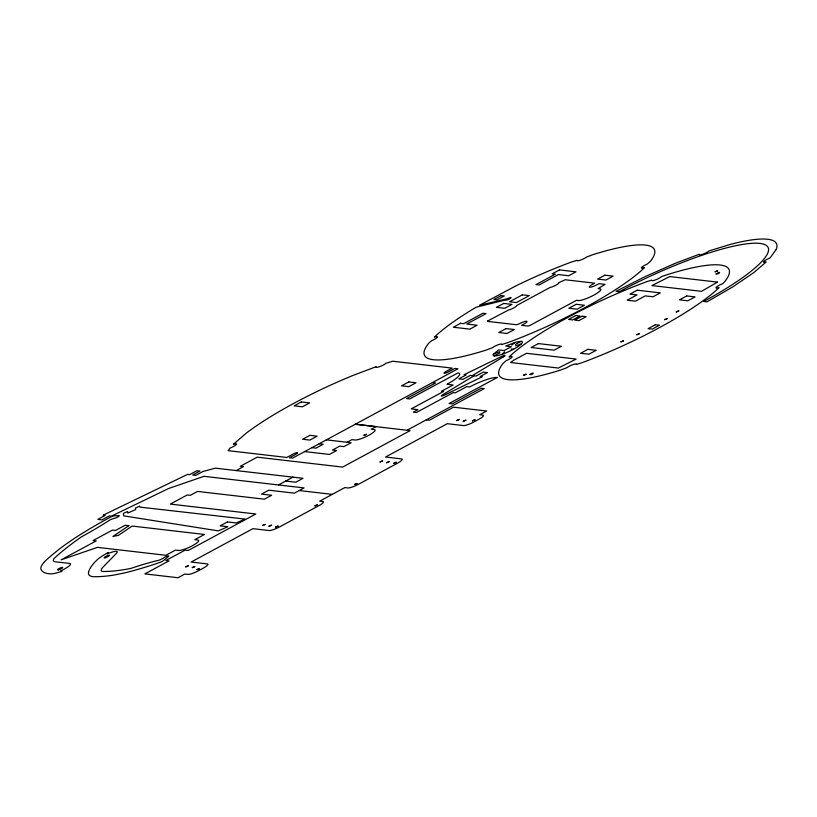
<?xml version="1.0" encoding="UTF-8"?>
<svg xmlns="http://www.w3.org/2000/svg" width="817" height="817" viewBox="0 0 817 817"><rect width="100%" height="100%" fill="white"/><g stroke="black" fill="none" stroke-linecap="round" stroke-linejoin="round"><path stroke-width="1.23" d="M502.292 354.231L504.6 351.831M511.759 345.121L514.853 342.466M432.448 382.591L457.949 368.784L454.844 368.426L448.676 371.766A3.676 0.725 -24.7 0 1 444.264 373.277A3.676 0.725 -24.7 0 1 446.031 371.459L452.199 368.12L392.722 361.226L385.941 363.289A5.75 1.134 -24.7 0 1 379.354 366.762A5.75 1.134 -24.7 0 1 376.218 366.67L352.73 375.544A126.533 25.01 -24.7 0 0 246.622 432.857L233.376 444.274L233.907 444.091A5.75 1.134 -24.7 0 1 236.205 444.632A5.75 1.134 -24.7 0 1 230.037 448.073L228.157 450.667L286.798 457.459L292.966 454.129A3.676 0.725 -24.7 0 1 297.378 452.618A3.676 0.725 -24.7 0 1 295.611 454.436L289.443 457.765L292.537 458.133L432.448 382.591L435.553 382.948L406.611 398.553L409.726 398.921L457.959 372.909A23.009 4.555 -24.6 0 1 446.96 384.276L453.118 384.991L441.537 391.241L443.529 391.466L411.237 408.878L417.865 409.654L413.228 412.156L416.343 412.524L453.272 392.599L455.263 392.834L466.844 386.594L469.734 386.931A23.009 4.555 -24.6 0 1 497.349 377.464L449.084 403.496L452.199 403.864L481.142 388.249L484.246 388.616L407.019 430.263L355.262 424.217L376.045 426.627L371.224 429.231L374.329 429.589A11.499 2.277 -24.7 0 1 368.814 435.277A11.499 2.277 -24.7 0 1 355.038 440.006L351.933 439.648L347.102 442.252M426.311 419.846L429.405 420.204L453.537 407.183L486.677 411.022L479.732 414.719L482.898 415.087A8.63 1.705 -24.7 0 1 478.762 419.356L473.809 422.021A8.63 1.705 -24.7 0 1 463.474 425.565L447.277 423.696L385.522 457.04L401.678 458.919A8.63 1.705 -24.7 0 1 397.552 463.188L358.244 484.41A8.63 1.705 -24.7 0 1 347.919 487.963L344.815 487.596L319.733 501.148L322.838 501.505A8.63 1.705 -24.7 0 1 318.701 505.774L279.404 526.996A8.63 1.705 -24.7 0 1 269.069 530.55L252.913 528.67L191.158 562.025L207.365 563.904A8.63 1.705 -24.7 0 1 203.229 568.172L198.306 570.838A8.63 1.705 -24.7 0 1 187.981 574.392L184.805 574.024L178.014 577.742L144.875 573.902L168.976 560.87L165.871 560.513L185.163 550.086L188.267 550.454L255.792 513.995L170.345 504.089L187.226 494.969L190.32 495.327L197.571 491.415L264.381 499.187L271.642 495.265L261.542 494.091L268.783 490.19L294.375 493.151L304.047 487.923L204.015 476.321L168.649 488.495L111.296 516.191L109.233 515.956L101.992 519.867L97.866 519.387L105.097 515.476L103.034 515.241L187.542 474.411L189.615 474.646L196.846 470.745L199.951 471.103L192.71 475.004L195.814 475.371L203.045 471.46L215.402 468.151L236.164 470.572L243.405 466.66L240.31 466.293L257.181 457.173L342.629 467.089L410.114 430.62L407.019 430.263M515.384 344.447L521.175 341.322L516.446 341.976L505.743 346.02L511.309 346.663L504.069 350.575L498.503 349.931L493.1 354.619L493.162 355.497L494.214 355.916A16.105 3.186 -24.7 0 0 513.536 349.257A16.105 3.186 -24.7 0 0 521.175 341.322M494.214 355.916L499.994 352.791M278.464 484.961L292.946 477.138M493.55 353.986L499.667 351.667M515.496 345.928L521.348 343.916M511.054 348.971L513.536 349.257M326.32 439.842L351.116 442.722L343.886 446.623L339.749 446.143L332.519 450.055L336.655 450.535L329.414 454.446L304.618 451.566M319.09 443.754L323.215 444.234L315.985 448.135L311.849 447.655M236.164 470.572L303.036 478.302L295.785 482.224L285.695 481.05M299.206 490.537L332.274 494.377M380.048 461.983L382.632 460.859L380.048 461.983M386.553 462.739L389.137 461.615L386.553 462.739M456.754 420.551L459.338 419.427L456.754 420.551M463.27 421.306L465.853 420.183L463.27 421.306M88.614 571.992L88.461 572.676A68.056 13.45 -24.7 0 0 92.413 576.598L93.822 576.7A189.013 37.357 -24.7 0 0 113.114 575.219L124.031 573.034A141.647 27.992 -24.7 0 0 156.231 563.669L160.244 562.27A3.268 0.643 -24.7 0 0 163.625 560.503L168.516 556.408A3.125 0.613 -24.7 0 0 166.923 556.224A3.125 0.613 -24.7 0 0 163.216 558.225L159.683 560.013A126.308 24.97 -24.7 0 0 130.669 568.469A177.503 35.09 -24.7 0 1 103.136 571.461L101.992 571.42A29.729 5.872 -24.7 0 1 103.146 566.988L116.545 553.221A11.499 2.277 -24.7 0 0 108.038 553.548L107.109 553.957L108.293 552.466A22.468 4.442 -24.7 0 0 97.06 559.911L95.007 561.963A115.411 22.815 -24.7 0 0 88.614 571.992M636.8 334.735L639.384 333.653L636.8 334.735M523.534 375.269L526.107 374.227L523.534 375.269M664.67 319.661L667.244 318.63L664.67 319.661M185.745 566.875L188.257 565.834L185.745 566.875M192.261 567.631L194.763 566.589L192.261 567.631M262.461 525.443L264.974 524.473L262.461 525.443M268.967 526.199L271.489 525.229L268.967 526.199M576.383 364.423L581.878 362.748A126.533 25.01 -24.7 0 0 716.499 290.035L719.052 287.594L718.398 287.809A5.75 1.134 -24.7 0 1 716.468 287.073A5.75 1.134 -24.7 0 1 722.8 283.642L724.904 281.365A126.533 25.01 -24.7 0 0 667.223 274.675L661.678 276.503A5.75 1.134 -24.7 0 1 655.214 279.996A5.75 1.134 -24.7 0 1 651.782 280.068L646.216 281.885A126.533 25.01 -24.7 0 0 511.595 354.598L509.042 357.029L510.012 356.733A5.75 1.134 -24.7 0 1 511.738 357.438A5.75 1.134 -24.7 0 1 506.254 360.624L503.18 363.269A126.533 25.01 -24.7 0 0 560.87 369.958L566.937 367.681A5.75 1.134 -24.7 0 1 573.074 364.576A5.75 1.134 -24.7 0 1 576.383 364.423M196.999 569.602L199.511 568.571L196.999 569.602M275.605 527.118L278.117 526.087L275.605 527.118M363.974 435.277L366.496 434.327L363.974 435.277M314.902 505.886L317.415 504.855L314.902 505.886M354.445 484.532L356.968 483.582L354.445 484.532M393.743 463.3L396.265 462.269L393.743 463.3M501.761 344.519L507.255 342.834A126.533 25.01 -24.7 0 0 641.876 270.121L644.429 267.69L643.459 267.986A5.75 1.134 -24.7 0 1 641.723 267.282A5.75 1.134 -24.7 0 1 647.217 264.095L650.281 261.45A126.533 25.01 -24.7 0 0 592.601 254.761L586.504 257.059A5.75 1.134 -24.7 0 1 580.356 260.163A5.75 1.134 -24.7 0 1 577.088 260.296L571.594 261.971A126.533 25.01 -24.7 0 0 515.537 286.052L479.497 305.282L507.408 298.695A2.88 0.572 -24.7 0 1 510.696 297.511A2.88 0.572 -24.7 0 1 510.063 298.593L508.817 299.267A2.88 0.572 -24.7 0 1 505.835 299.88L476.178 307.223L474.136 308.418A126.533 25.01 -24.7 0 0 436.972 334.684L434.43 337.125L435.39 336.829A5.75 1.134 -24.7 0 1 437.126 337.533A5.75 1.134 -24.7 0 1 431.631 340.709L428.568 343.365A126.533 25.01 -24.7 0 0 486.248 350.054L492.345 347.756A5.75 1.134 -24.7 0 1 498.493 344.641A5.75 1.134 -24.7 0 1 501.761 344.519M472.44 420.826L474.953 419.795L472.44 420.826M529.733 374.513C532.674 375.442 535.86 370.683 529.733 374.513M620.93 341.833L623.453 340.873L620.93 341.833M676.272 311.941L678.784 310.909L676.272 311.941M716.101 273.858C719.042 274.788 722.228 270.018 716.101 273.858M776.15 249.573L769.992 258.009A5.699 1.123 -24.7 0 0 764.171 261.154A5.699 1.123 -24.7 0 0 765.069 262.247L766.152 261.971L753.958 272.48L732.91 286.828L706.991 301.841L703.692 301.453A117.331 23.193 -24.7 0 0 759.912 243.425A117.331 23.193 -24.7 0 0 619.368 291.679L616.069 291.301L645.073 276.646L675.21 263.35L699.352 254.23A5.719 1.134 -24.7 0 0 702.467 254.322A5.719 1.134 -24.7 0 0 708.962 250.931L730.684 244.303A126.533 25.01 -24.7 0 1 776.15 249.573M715.12 271.765L717.643 270.815L715.12 271.765M44.496 561.718L44.322 561.933A68.056 13.45 -24.7 0 0 40.942 569.081L41.167 569.602A115.411 22.815 -24.7 0 0 48.295 573.667L50.46 573.861A22.468 4.442 -24.7 0 0 61.949 571.277L60.662 570.879L61.602 570.46A11.499 2.277 -24.7 0 0 69.751 563.444L55.035 561.759A29.729 5.872 -24.7 0 1 53.993 558.614L55.086 557.582A177.503 35.09 -24.7 0 1 81.69 536.698A126.308 24.97 -24.7 0 0 110.254 519.745L113.818 518.397A3.125 0.613 -24.7 0 0 117.556 517.11A3.125 0.613 -24.7 0 0 119.057 515.568L113.971 515.884A3.268 0.643 -24.7 0 0 110.234 517.273L106.588 519.224A141.647 27.992 -24.7 0 0 74.878 538.066L64.237 545.388A189.013 37.357 -24.7 0 0 45.66 560.625L44.496 561.718M487.994 320.826L487.463 321.377L516.691 324.757L519.561 323.655A5.862 1.154 -24.7 0 1 526.577 321.244A5.862 1.154 -24.7 0 1 523.768 324.145L521.614 325.309L528.007 326.075L530.172 325.329L576.496 300.309L577.588 300.431A12.99 2.563 -24.7 0 0 593.663 295.213A12.99 2.563 -24.7 0 0 599.198 288.769L598.105 288.636L605.019 284.367L599.045 283.683L596.757 284.837A5.862 1.154 -24.7 0 1 589.741 287.247A5.862 1.154 -24.7 0 1 592.55 284.347L594.705 283.182L565.19 279.751L558.746 282.702A5.311 1.052 -24.7 0 1 556.02 285.133A5.311 1.052 -24.7 0 1 550.26 287.359L516.569 305.568A5.29 1.042 -24.7 0 1 513.883 307.846A5.29 1.042 -24.7 0 1 508.562 310.011L487.994 320.826M513.536 360.338L510.605 362.523L558.358 368.058L576.148 359.061L526.546 353.301L513.536 360.338M717.489 282.11L701.537 291.332L651.946 285.572L669.726 276.575L717.489 282.11M128.841 525.668L112.889 536.452L118.465 535.329L132.18 526.056L204.475 534.461L194.824 539.669L197.928 540.027A11.499 2.277 -24.7 0 1 192.414 545.715A11.499 2.277 -24.7 0 1 178.637 550.444L175.532 550.086L165.892 555.294L97.478 547.359L61.101 559.849L96.212 540.885L93.107 540.527L112.399 530.11L115.503 530.468L125.144 525.26L128.841 525.668M503.446 356.815L472.297 375.667L470.235 375.432L463.004 379.343L458.868 378.863L466.098 374.952L464.036 374.717L501.372 356.58A2.88 0.572 -24.7 0 1 504.824 355.395A2.88 0.572 -24.7 0 1 503.446 356.815M474.003 375.8L442.865 394.652A2.88 0.572 -24.7 0 0 441.486 396.071A2.88 0.572 -24.7 0 0 444.928 394.897L482.275 376.76L480.202 376.514L487.443 372.613L483.307 372.133L476.076 376.034L474.003 375.8M301.412 401.923L294.171 405.835L302.443 406.795L309.674 402.883L301.412 401.923M501.189 295.601L493.948 299.512L497.053 299.87L504.283 295.958L501.189 295.601M460.574 323.307L453.323 327.229L469.857 329.149L477.108 325.227L466.783 324.032L486.074 313.616L482.97 313.248L463.678 323.675L460.574 323.307M559.431 269.916L552.169 273.838L555.274 274.195L535.983 284.612L539.087 284.98L558.379 274.553L568.703 275.758L575.965 271.836L559.431 269.916M503.66 303.434L496.399 307.355L504.671 308.305L511.922 304.394L503.66 303.434M522.4 294.835L509.542 301.779L516.375 302.576L529.232 295.631L522.4 294.835M506.019 328.597L498.789 332.499L507.051 333.459L514.291 329.547L506.019 328.597M604.886 275.196L597.656 279.097L605.928 280.057L613.159 276.146L604.886 275.196M309.888 435.338L302.647 439.25L309.878 440.087L317.108 436.186L309.888 435.338M408.766 381.937L401.535 385.838L408.755 386.676L415.986 382.775L408.766 381.937M576.159 304.302L568.908 308.213L577.129 309.194L584.421 305.252L576.159 304.302M575.822 315.505L568.571 319.427L572.707 319.907L579.958 315.985L575.822 315.505M582.01 316.23L574.78 320.141L578.916 320.621L586.146 316.71L582.01 316.23M538.393 343.589L531.132 347.511L554.171 350.176L561.432 346.265L538.393 343.589M637.24 290.198L629.989 294.12L636.984 294.927L627.201 300.217L635.473 301.177L645.246 295.887L653.028 296.785L660.279 292.874L637.24 290.198M227.371 521.951L220.141 525.862L227.81 526.73L218.425 530.897L123.673 515.864L123.398 513.362L127.615 511.493L127.779 513.066L135.653 509.573L135.479 508L139.727 506.121L139.83 507.102L245.018 519.071L236.287 522.962L227.371 521.951M587.893 349.329L580.632 353.25L588.945 354.21L596.206 350.299L587.893 349.329M686.74 295.938L679.489 299.859L687.802 300.819L695.053 296.908L686.74 295.938M655.387 324.727L648.136 328.648L652.262 329.128L659.523 325.207L655.387 324.727M105.209 557.766A2.9 0.572 -24.7 0 0 109.427 555.489A2.9 0.572 -24.7 0 0 105.761 556.438A2.9 0.572 -24.7 0 0 105.209 557.766M58.528 569.847A2.9 0.572 -24.7 0 0 62.735 567.57A2.9 0.572 -24.7 0 0 59.059 568.53A2.9 0.572 -24.7 0 0 58.528 569.847"/></g></svg>
